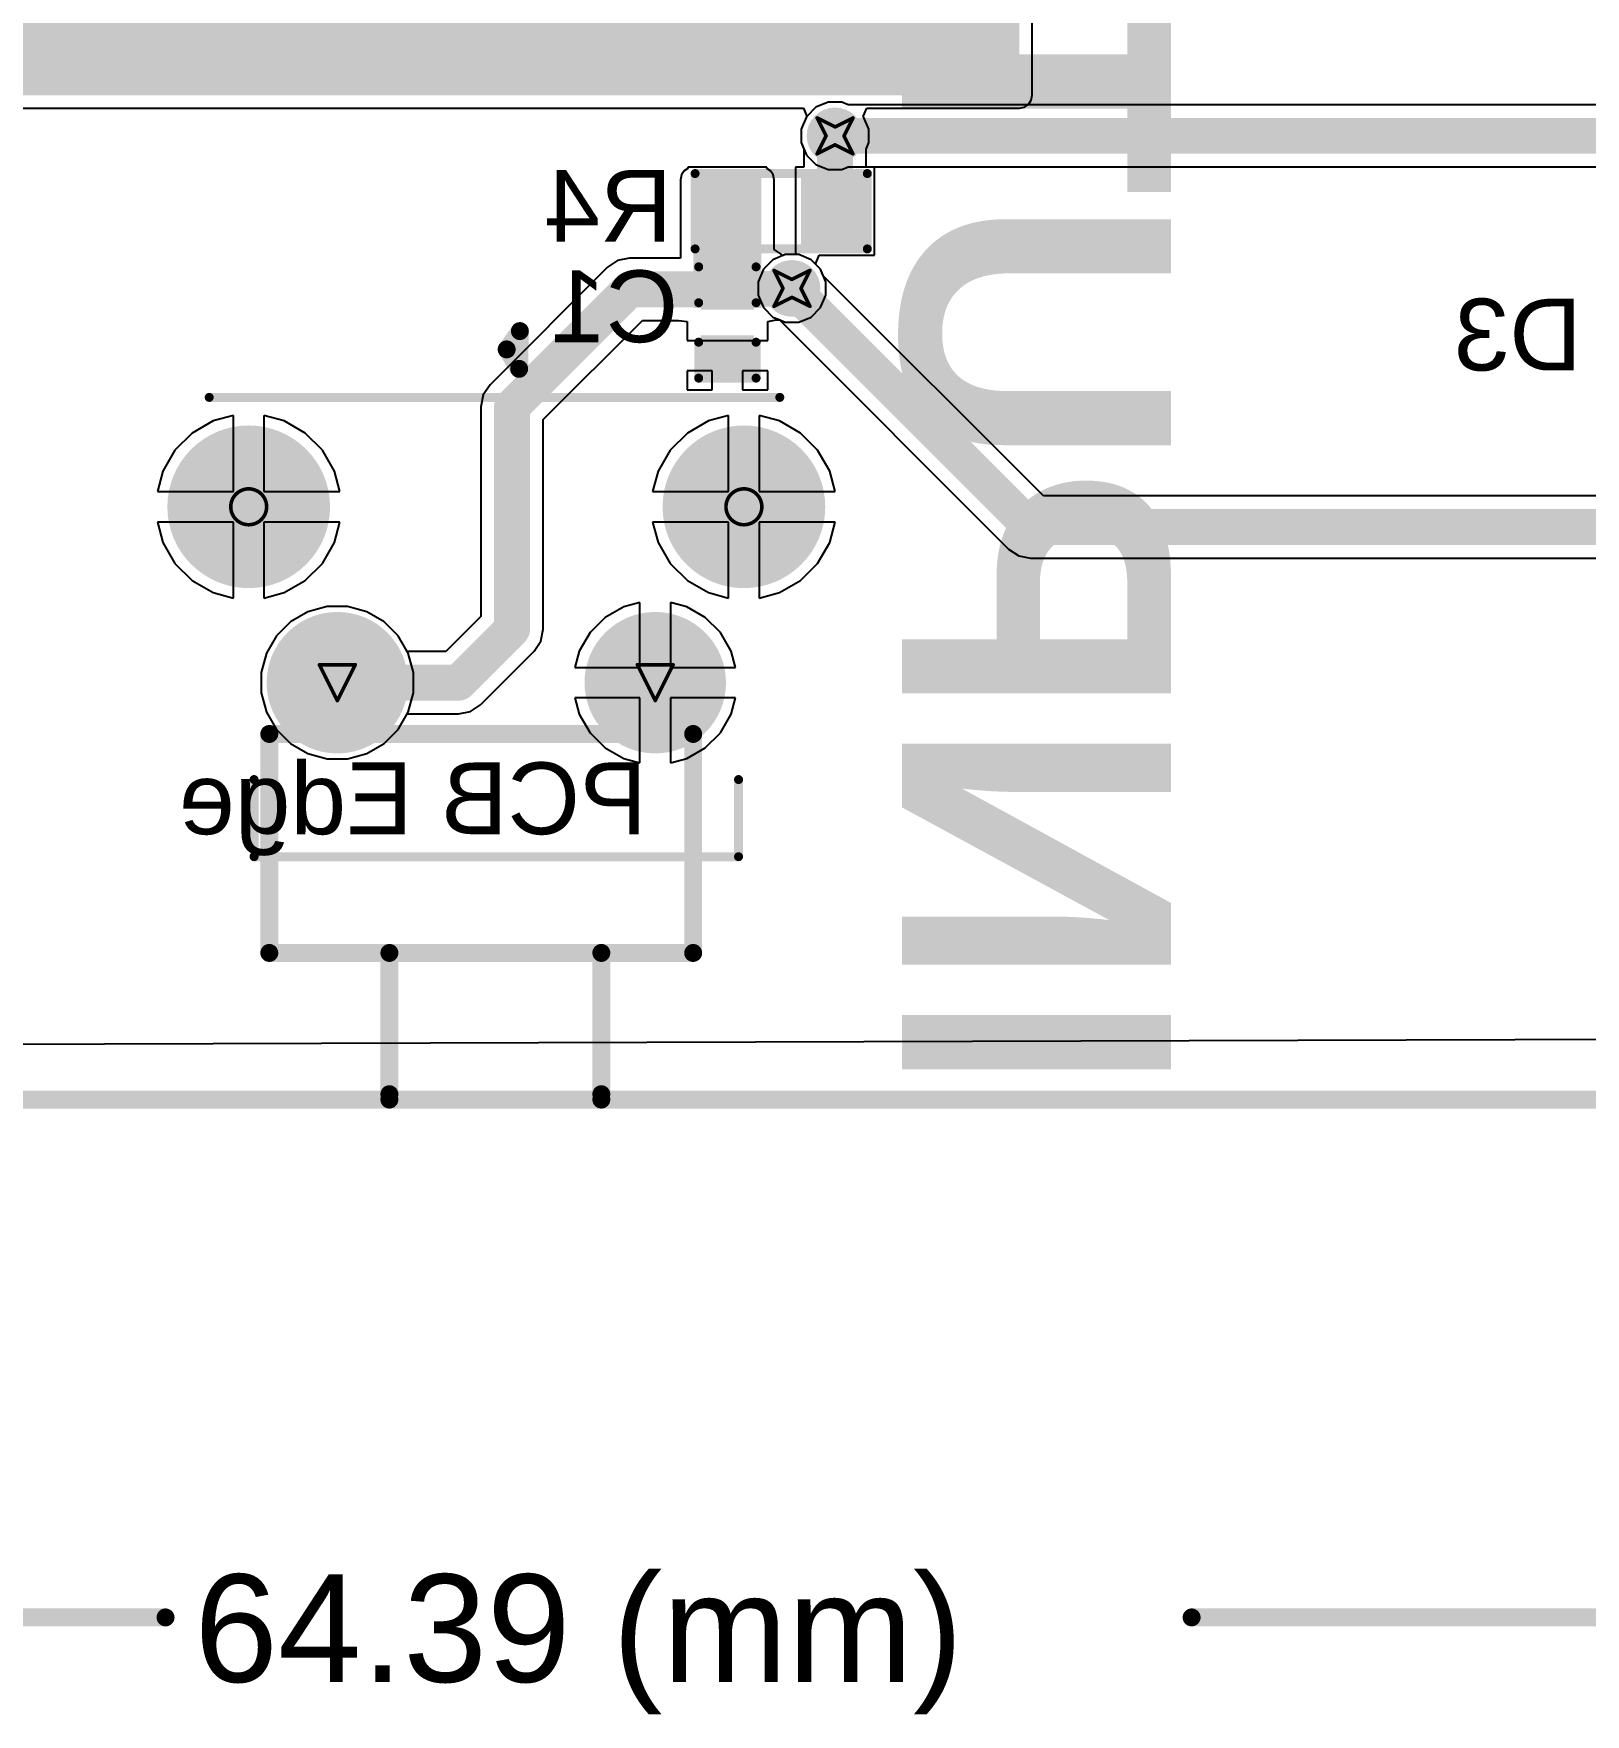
# Model space of a CAD drawing. Header units: inches. Extents: x -0.4 to 12.9, y -0.9 to 6.
# Drawn here: x 1.199 to 2.064, y -0.835 to 0.102 of the extents above; entities that cross this region are included whole.
import ezdxf

# ---------------------------------------------------------------- set-up
doc = ezdxf.new("R2010")
doc.units = ezdxf.units.IN
doc.header["$MEASUREMENT"] = 0
for name, color, linetype in [('Board Outline', 216, 'Continuous'), ('Bottom Layer', 5, 'Continuous'), ('Bottom Overlay', 54, 'Continuous'), ('Bottom Paste', 16, 'Continuous'), ('Bottom Solder', 6, 'Continuous'), ('Deimensions', 6, 'Continuous'), ('Drill Drawing', 1, 'Continuous'), ('Multi-Layer', 9, 'Continuous'), ('Pad Holes', 156, 'Continuous'), ('Top Layer', 1, 'Continuous'), ('Top Solder', 216, 'Continuous'), ('Via Holes', 16, 'Continuous')]:
    doc.layers.add(name, color=color, linetype=linetype)
doc.styles.add('Arial', font='', dxfattribs={"height": 0.2})
doc.styles.add('Arial_Bold', font='', dxfattribs={"height": 0.2})
doc.styles.get('Arial').set_extended_font_data('Arial')
doc.styles.get('Arial_Bold').set_extended_font_data('Arial', bold=True)

# ---------------------------------------------------------------- blocks, each defined once
blk = doc.blocks.new('1825027_8_B_11')
at = {"layer": 'Bottom Layer'}
h = blk.add_hatch(color=5, dxfattribs=at)
edge = h.paths.add_edge_path()
edge.add_arc((-0.08858, 0.04902), 0.03543, 0, 360)
h = blk.add_hatch(color=5, dxfattribs=at)
edge = h.paths.add_edge_path()
edge.add_arc((0.08858, 0.04902), 0.03543, 0, 360)
h = blk.add_hatch(color=5, dxfattribs=at)
edge = h.paths.add_edge_path()
edge.add_arc((-0.13799, -0.04902), 0.04134, 0, 360)
h = blk.add_hatch(color=5, dxfattribs=at)
edge = h.paths.add_edge_path()
edge.add_arc((0.13799, -0.04902), 0.04134, 0, 360)
at = {"layer": 'Bottom Solder'}
h = blk.add_hatch(color=6, dxfattribs=at)
edge = h.paths.add_edge_path()
edge.add_arc((-0.08858, 0.04902), 0.03943, 0, 360)
h = blk.add_hatch(color=6, dxfattribs=at)
edge = h.paths.add_edge_path()
edge.add_arc((0.08858, 0.04902), 0.03943, 0, 360)
h = blk.add_hatch(color=6, dxfattribs=at)
edge = h.paths.add_edge_path()
edge.add_arc((-0.13799, -0.04902), 0.04534, 0, 360)
h = blk.add_hatch(color=6, dxfattribs=at)
edge = h.paths.add_edge_path()
edge.add_arc((0.13799, -0.04902), 0.04534, 0, 360)
at = {"layer": 'Multi-Layer'}
h = blk.add_hatch(color=9, dxfattribs=at)
edge = h.paths.add_edge_path()
edge.add_arc((-0.08858, 0.04902), 0.03543, 0, 360)
h = blk.add_hatch(color=9, dxfattribs=at)
edge = h.paths.add_edge_path()
edge.add_arc((0.08858, 0.04902), 0.03543, 0, 360)
h = blk.add_hatch(color=9, dxfattribs=at)
edge = h.paths.add_edge_path()
edge.add_arc((-0.13799, -0.04902), 0.04134, 0, 360)
h = blk.add_hatch(color=9, dxfattribs=at)
edge = h.paths.add_edge_path()
edge.add_arc((0.13799, -0.04902), 0.04134, 0, 360)
at = {"layer": 'Pad Holes'}
h = blk.add_hatch(color=7, dxfattribs=at)
edge = h.paths.add_edge_path()
edge.add_arc((-0.08858, 0.04902), 0.02165, 0, 360)
h = blk.add_hatch(color=7, dxfattribs=at)
edge = h.paths.add_edge_path()
edge.add_arc((0.08858, 0.04902), 0.02165, 0, 360)
h = blk.add_hatch(color=7, dxfattribs=at)
edge = h.paths.add_edge_path()
edge.add_arc((-0.13799, -0.04902), 0.02559, 0, 360)
h = blk.add_hatch(color=7, dxfattribs=at)
edge = h.paths.add_edge_path()
edge.add_arc((0.13799, -0.04902), 0.02559, 0, 360)
at = {"layer": 'Top Layer'}
h = blk.add_hatch(color=1, dxfattribs=at)
edge = h.paths.add_edge_path()
edge.add_arc((-0.08858, 0.04902), 0.03543, 0, 360)
h = blk.add_hatch(color=1, dxfattribs=at)
edge = h.paths.add_edge_path()
edge.add_arc((0.08858, 0.04902), 0.03543, 0, 360)
h = blk.add_hatch(color=1, dxfattribs=at)
edge = h.paths.add_edge_path()
edge.add_arc((-0.13799, -0.04902), 0.04134, 0, 360)
h = blk.add_hatch(color=1, dxfattribs=at)
edge = h.paths.add_edge_path()
edge.add_arc((0.13799, -0.04902), 0.04134, 0, 360)
at = {"layer": 'Top Solder'}
h = blk.add_hatch(color=216, dxfattribs=at)
edge = h.paths.add_edge_path()
edge.add_arc((-0.08858, 0.04902), 0.03943, 0, 360)
h = blk.add_hatch(color=216, dxfattribs=at)
edge = h.paths.add_edge_path()
edge.add_arc((0.08858, 0.04902), 0.03943, 0, 360)
h = blk.add_hatch(color=216, dxfattribs=at)
edge = h.paths.add_edge_path()
edge.add_arc((-0.13799, -0.04902), 0.04534, 0, 360)
h = blk.add_hatch(color=216, dxfattribs=at)
edge = h.paths.add_edge_path()
edge.add_arc((0.13799, -0.04902), 0.04534, 0, 360)
at = {"layer": 'Bottom Overlay'}
for points in [[(-0.135, 0.146, 0.005, 0.005, 0), (-0.135, 0.103, 0.005, 0.005, 0)], [(0.135, 0.146, 0.005, 0.005, 0), (-0.135, 0.146, 0.005, 0.005, 0)], [(0.135, 0.146, 0.005, 0.005, 0), (0.135, 0.103, 0.005, 0.005, 0)], [(0.16, -0.11, 0.005, 0.005, 0), (-0.158, -0.11, 0.005, 0.005, 0)]]:
    blk.add_lwpolyline(points, format="xyseb", dxfattribs=at)
for points in [[(-0.13625, 0.146, 0.0025, 0.0025, 1), (-0.13375, 0.146, 0.0025, 0.0025, 1)], [(-0.13625, 0.146, 0.0025, 0.0025, 1), (-0.13375, 0.146, 0.0025, 0.0025, 1)], [(0.13375, 0.146, 0.0025, 0.0025, 1), (0.13625, 0.146, 0.0025, 0.0025, 1)], [(0.13375, 0.146, 0.0025, 0.0025, 1), (0.13625, 0.146, 0.0025, 0.0025, 1)], [(-0.13625, 0.103, 0.0025, 0.0025, 1), (-0.13375, 0.103, 0.0025, 0.0025, 1)], [(0.13375, 0.103, 0.0025, 0.0025, 1), (0.13625, 0.103, 0.0025, 0.0025, 1)], [(-0.15925, -0.11, 0.0025, 0.0025, 1), (-0.15675, -0.11, 0.0025, 0.0025, 1)], [(0.15875, -0.11, 0.0025, 0.0025, 1), (0.16125, -0.11, 0.0025, 0.0025, 1)]]:
    blk.add_lwpolyline(points, format="xyseb", close=True, dxfattribs=at)
at = {"layer": 'Bottom Overlay', "style": 'Arial', "text_generation_flag": 2}
blk.add_text('PCB Edge', height=0.04, rotation=180, dxfattribs=at).set_placement((-0.084, 0.13347))
blk = doc.blocks.new('R___0603_B_20')
at = {"layer": 'Bottom Layer'}
for points in [[(-0.045, -0.0175), (-0.045, 0.0175), (-0.015, 0.0175), (-0.015, -0.0175)], [(0.015, -0.0175), (0.015, 0.0175), (0.045, 0.0175), (0.045, -0.0175)]]:
    blk.add_hatch(color=5, dxfattribs=at).paths.add_polyline_path(points)
at = {"layer": 'Bottom Paste'}
for points in [[(-0.045, -0.0175), (-0.045, 0.0175), (-0.015, 0.0175), (-0.015, -0.0175)], [(0.015, -0.0175), (0.015, 0.0175), (0.045, 0.0175), (0.045, -0.0175)]]:
    blk.add_hatch(color=16, dxfattribs=at).paths.add_polyline_path(points)
at = {"layer": 'Bottom Solder'}
for points in [[(-0.049, -0.0215), (-0.049, 0.0215), (-0.011, 0.0215), (-0.011, -0.0215)], [(0.011, -0.0215), (0.011, 0.0215), (0.049, 0.0215), (0.049, -0.0215)]]:
    blk.add_hatch(color=6, dxfattribs=at).paths.add_polyline_path(points)
at = {"layer": 'Bottom Overlay'}
for points in [[(-0.048, 0.021, 0.005, 0.005, 0), (-0.048, -0.021, 0.005, 0.005, 0)], [(0.048, 0.021, 0.005, 0.005, 0), (-0.048, 0.021, 0.005, 0.005, 0)], [(0.048, 0.021, 0.005, 0.005, 0), (0.048, -0.021, 0.005, 0.005, 0)], [(0.048, -0.021, 0.005, 0.005, 0), (-0.048, -0.021, 0.005, 0.005, 0)]]:
    blk.add_lwpolyline(points, format="xyseb", dxfattribs=at)
for points in [[(-0.04925, 0.021, 0.0025, 0.0025, 1), (-0.04675, 0.021, 0.0025, 0.0025, 1)], [(-0.04925, 0.021, 0.0025, 0.0025, 1), (-0.04675, 0.021, 0.0025, 0.0025, 1)], [(0.04675, 0.021, 0.0025, 0.0025, 1), (0.04925, 0.021, 0.0025, 0.0025, 1)], [(0.04675, 0.021, 0.0025, 0.0025, 1), (0.04925, 0.021, 0.0025, 0.0025, 1)], [(-0.04925, -0.021, 0.0025, 0.0025, 1), (-0.04675, -0.021, 0.0025, 0.0025, 1)], [(-0.04925, -0.021, 0.0025, 0.0025, 1), (-0.04675, -0.021, 0.0025, 0.0025, 1)], [(0.04675, -0.021, 0.0025, 0.0025, 1), (0.04925, -0.021, 0.0025, 0.0025, 1)], [(0.04675, -0.021, 0.0025, 0.0025, 1), (0.04925, -0.021, 0.0025, 0.0025, 1)]]:
    blk.add_lwpolyline(points, format="xyseb", close=True, dxfattribs=at)
blk = doc.blocks.new('C___0402_B_63')
at = {"layer": 'Bottom Layer'}
for points in [[(-0.0095, 0.0125), (-0.0095, -0.0125), (-0.0275, -0.0125), (-0.0275, 0.0125)], [(0.0275, 0.0125), (0.0275, -0.0125), (0.0095, -0.0125), (0.0095, 0.0125)]]:
    blk.add_hatch(color=5, dxfattribs=at).paths.add_polyline_path(points)
at = {"layer": 'Bottom Paste'}
for points in [[(-0.0095, 0.0125), (-0.0095, -0.0125), (-0.0275, -0.0125), (-0.0275, 0.0125)], [(0.0275, 0.0125), (0.0275, -0.0125), (0.0095, -0.0125), (0.0095, 0.0125)]]:
    blk.add_hatch(color=16, dxfattribs=at).paths.add_polyline_path(points)
at = {"layer": 'Bottom Solder'}
for points in [[(-0.00714, 0.01486), (-0.00714, -0.01486), (-0.02986, -0.01486), (-0.02986, 0.01486)], [(0.02986, 0.01486), (0.02986, -0.01486), (0.00714, -0.01486), (0.00714, 0.01486)]]:
    blk.add_hatch(color=6, dxfattribs=at).paths.add_polyline_path(points)
at = {"layer": 'Bottom Overlay'}
for points in [[(-0.031, 0.016, 0.005, 0.005, 0), (-0.031, -0.016, 0.005, 0.005, 0)], [(-0.031, 0.016, 0.005, 0.005, 0), (-0.011, 0.016, 0.005, 0.005, 0)], [(0.011, 0.016, 0.005, 0.005, 0), (0.031, 0.016, 0.005, 0.005, 0)], [(0.031, 0.016, 0.005, 0.005, 0), (0.031, -0.016, 0.005, 0.005, 0)], [(-0.031, -0.016, 0.005, 0.005, 0), (-0.011, -0.016, 0.005, 0.005, 0)], [(0.011, -0.016, 0.005, 0.005, 0), (0.031, -0.016, 0.005, 0.005, 0)]]:
    blk.add_lwpolyline(points, format="xyseb", dxfattribs=at)
for points in [[(-0.03225, 0.016, 0.0025, 0.0025, 1), (-0.02975, 0.016, 0.0025, 0.0025, 1)], [(-0.03225, 0.016, 0.0025, 0.0025, 1), (-0.02975, 0.016, 0.0025, 0.0025, 1)], [(-0.01225, 0.016, 0.0025, 0.0025, 1), (-0.00975, 0.016, 0.0025, 0.0025, 1)], [(0.00975, 0.016, 0.0025, 0.0025, 1), (0.01225, 0.016, 0.0025, 0.0025, 1)], [(0.02975, 0.016, 0.0025, 0.0025, 1), (0.03225, 0.016, 0.0025, 0.0025, 1)], [(0.02975, 0.016, 0.0025, 0.0025, 1), (0.03225, 0.016, 0.0025, 0.0025, 1)], [(-0.03225, -0.016, 0.0025, 0.0025, 1), (-0.02975, -0.016, 0.0025, 0.0025, 1)], [(-0.03225, -0.016, 0.0025, 0.0025, 1), (-0.02975, -0.016, 0.0025, 0.0025, 1)], [(-0.01225, -0.016, 0.0025, 0.0025, 1), (-0.00975, -0.016, 0.0025, 0.0025, 1)], [(0.00975, -0.016, 0.0025, 0.0025, 1), (0.01225, -0.016, 0.0025, 0.0025, 1)], [(0.02975, -0.016, 0.0025, 0.0025, 1), (0.03225, -0.016, 0.0025, 0.0025, 1)], [(0.02975, -0.016, 0.0025, 0.0025, 1), (0.03225, -0.016, 0.0025, 0.0025, 1)]]:
    blk.add_lwpolyline(points, format="xyseb", close=True, dxfattribs=at)

msp = doc.modelspace()

# ---------------------------------------------------------------- hatches: boundary and pattern name
at = {"layer": 'Bottom Layer'}
for points in [[(1.03875, 0.06763), (1.74877, 0.06763), (1.74877, 0.25925), (1.03875, 0.25925)], [(1.567, -0.051), (1.605, -0.051), (1.605, 0.0205), (1.567, 0.0205)]]:
    msp.add_hatch(color=5, dxfattribs=at).paths.add_polyline_path(points)
h = msp.add_hatch(color=5, dxfattribs=at)
edge = h.paths.add_edge_path()
edge.add_arc((1.646, 0.045), 0.01181, 0, 360)
h = msp.add_hatch(color=5, dxfattribs=at)
edge = h.paths.add_edge_path()
edge.add_arc((1.622, -0.04), 0.01181, 0, 360)
at = {"layer": 'Bottom Solder'}
h = msp.add_hatch(color=6, dxfattribs=at)
edge = h.paths.add_edge_path()
edge.add_arc((1.646, 0.045), 0.01581, 0, 360)
h = msp.add_hatch(color=6, dxfattribs=at)
edge = h.paths.add_edge_path()
edge.add_arc((1.622, -0.04), 0.01581, 0, 360)
at = {"layer": 'Top Layer'}
h = msp.add_hatch(color=1, dxfattribs=at)
edge = h.paths.add_edge_path()
edge.add_arc((1.646, 0.045), 0.01181, 0, 360)
h = msp.add_hatch(color=1, dxfattribs=at)
edge = h.paths.add_edge_path()
edge.add_arc((1.622, -0.04), 0.01181, 0, 360)
at = {"layer": 'Top Solder'}
h = msp.add_hatch(color=216, dxfattribs=at)
edge = h.paths.add_edge_path()
edge.add_arc((1.646, 0.045), 0.01581, 0, 360)
h = msp.add_hatch(color=216, dxfattribs=at)
edge = h.paths.add_edge_path()
edge.add_arc((1.622, -0.04), 0.01581, 0, 360)
at = {"layer": 'Via Holes'}
h = msp.add_hatch(color=7, dxfattribs=at)
edge = h.paths.add_edge_path()
edge.add_arc((1.646, 0.045), 0.00591, 0, 360)
h = msp.add_hatch(color=7, dxfattribs=at)
edge = h.paths.add_edge_path()
edge.add_arc((1.622, -0.04), 0.00591, 0, 360)

# ---------------------------------------------------------------- linework, layer by layer
at = {"layer": 'Board Outline'}
for points in [[(0.30728, -0.49213, 0.01, 0.01, 0), (2.84232, -0.49213, 0.01, 0.01, 0)], [(1.39764, -0.49213, 0.01, 0.01, 0), (1.51575, -0.49213, 0.01, 0.01, 0)]]:
    msp.add_lwpolyline(points, format="xyseb", dxfattribs=at)
for points in [[(1.39514, -0.49213, 0.005, 0.005, 1), (1.40014, -0.49213, 0.005, 0.005, 1)], [(1.51325, -0.49213, 0.005, 0.005, 1), (1.51825, -0.49213, 0.005, 0.005, 1)]]:
    msp.add_lwpolyline(points, format="xyseb", close=True, dxfattribs=at)
at = {"layer": 'Bottom Layer'}
for p, q in [((1.75591, 0.06763), (1.75591, 0.16186)), ((1.75536, 0.06489), (1.75591, 0.06763)), ((1.03875, 0.06049), (1.62835, 0.06049)), ((1.62835, 0.06049), (1.63027, 0.05587)), ((1.66173, 0.05587), (1.66365, 0.06049)), ((1.66365, 0.06049), (1.74877, 0.06049)), ((1.74877, 0.06049), (1.7515, 0.06103)), ((1.7515, 0.06103), (1.75382, 0.06258)), ((1.75382, 0.06258), (1.75536, 0.06489)), ((1.63005, 0.05566), (1.62719, 0.04874)), ((1.62719, 0.04874), (1.62719, 0.04126)), ((1.63027, 0.05587), (1.63005, 0.05566)), ((1.66195, 0.05566), (1.66173, 0.05587)), ((1.66481, 0.04874), (1.66195, 0.05566)), ((1.66481, 0.04126), (1.66481, 0.04874)), ((1.62719, 0.04126), (1.62867, 0.03769)), ((1.62867, 0.03769), (1.62867, 0.0275)), ((1.66333, 0.03769), (1.66481, 0.04126)), ((1.66333, 0.0275), (1.66333, 0.03769)), ((1.56041, 0.02323), (1.55986, 0.0205)), ((1.55986, 0.0205), (1.55986, -0.02317)), ((1.56195, 0.02555), (1.56041, 0.02323)), ((1.564, 0.02691), (1.56195, 0.02555)), ((1.56631, 0.0275), (1.564, 0.0275)), ((1.564, 0.0275), (1.564, 0.02691)), ((1.567, 0.02764), (1.56631, 0.0275)), ((1.605, 0.02764), (1.567, 0.02764)), ((1.60569, 0.0275), (1.605, 0.02764)), ((1.608, 0.0275), (1.60569, 0.0275)), ((1.608, 0.02691), (1.608, 0.0275)), ((1.61005, 0.02555), (1.608, 0.02691)), ((1.61159, 0.02323), (1.61005, 0.02555)), ((1.61214, 0.0205), (1.61159, 0.02323)), ((1.61214, -0.01833), (1.61214, 0.0205)), ((1.62867, 0.0275), (1.624, 0.0275)), ((1.624, 0.0275), (1.624, -0.01746)), ((1.668, 0.0275), (1.66333, 0.0275)), ((1.668, -0.0215), (1.668, 0.0275)), ((1.61714, -0.02165), (1.61214, -0.01833)), ((1.624, -0.01746), (1.624, -0.02119)), ((1.52485, -0.02449), (1.51922, -0.02824)), ((1.53148, -0.02317), (1.52485, -0.02449)), ((1.55986, -0.02317), (1.53148, -0.02317)), ((1.61826, -0.02119), (1.61714, -0.02165)), ((1.62162, -0.02119), (1.61826, -0.02119)), ((1.624, -0.02119), (1.62162, -0.02119)), ((1.6351, -0.0265), (1.63717, -0.0215)), ((1.63795, -0.02934), (1.6351, -0.0265)), ((1.63717, -0.0215), (1.668, -0.0215)), ((1.51922, -0.02824), (1.45374, -0.09372)), ((1.64081, -0.03626), (1.63795, -0.02934)), ((1.64081, -0.04374), (1.64081, -0.03626)), ((1.63795, -0.05066), (1.64081, -0.04374)), ((1.62574, -0.05881), (1.63266, -0.05595)), ((1.63266, -0.05595), (1.63795, -0.05066)), ((1.48333, -0.11316), (1.53866, -0.05783)), ((1.53866, -0.05783), (1.55878, -0.05783)), ((1.55878, -0.05783), (1.5635, -0.0585)), ((1.5635, -0.0585), (1.5635, -0.069)), ((1.6085, -0.0585), (1.61312, -0.05758)), ((1.6085, -0.06258), (1.6085, -0.0585)), ((1.6085, -0.069), (1.6085, -0.06258)), ((1.61312, -0.05758), (1.61529, -0.05758)), ((1.61529, -0.05758), (1.61826, -0.05881)), ((1.61826, -0.05881), (1.62574, -0.05881)), ((1.5635, -0.069), (1.6085, -0.069)), ((1.5775, -0.086), (1.5635, -0.086)), ((1.5635, -0.086), (1.5635, -0.0965)), ((1.5775, -0.0965), (1.5775, -0.086)), ((1.6085, -0.086), (1.5945, -0.086)), ((1.5945, -0.086), (1.5945, -0.0965)), ((1.6085, -0.0965), (1.6085, -0.086)), ((1.44999, -0.09935), (1.44867, -0.10598)), ((1.45374, -0.09372), (1.44999, -0.09935)), ((1.5635, -0.0965), (1.5775, -0.0965)), ((1.5945, -0.0965), (1.6085, -0.0965)), ((1.31073, -0.11086), (1.29941, -0.11389)), ((1.31073, -0.15323), (1.31073, -0.11086)), ((1.33904, -0.11389), (1.32773, -0.11086)), ((1.32773, -0.11086), (1.32773, -0.15323)), ((1.44867, -0.10598), (1.44867, -0.22282)), ((1.58671, -0.11086), (1.57539, -0.11389)), ((1.58671, -0.15323), (1.58671, -0.11086)), ((1.61503, -0.11389), (1.60371, -0.11086)), ((1.60371, -0.11086), (1.60371, -0.15323)), ((1.2877, -0.12065), (1.27815, -0.13021)), ((1.29941, -0.11389), (1.2877, -0.12065)), ((1.35075, -0.12065), (1.33904, -0.11389)), ((1.36031, -0.13021), (1.35075, -0.12065)), ((1.48333, -0.23), (1.48333, -0.11316)), ((1.56369, -0.12065), (1.55413, -0.13021)), ((1.57539, -0.11389), (1.56369, -0.12065)), ((1.62673, -0.12065), (1.61503, -0.11389)), ((1.63629, -0.13021), (1.62673, -0.12065)), ((1.27815, -0.13021), (1.27139, -0.14192)), ((1.36707, -0.14192), (1.36031, -0.13021)), ((1.55413, -0.13021), (1.54737, -0.14192)), ((1.64305, -0.14192), (1.63629, -0.13021)), ((1.27139, -0.14192), (1.26835, -0.15323)), ((1.3701, -0.15323), (1.36707, -0.14192)), ((1.54737, -0.14192), (1.54434, -0.15323)), ((1.64608, -0.15323), (1.64305, -0.14192)), ((1.26835, -0.15323), (1.31073, -0.15323)), ((1.32773, -0.15323), (1.3701, -0.15323)), ((1.54434, -0.15323), (1.58671, -0.15323)), ((1.60371, -0.15323), (1.64608, -0.15323)), ((1.31073, -0.17023), (1.26835, -0.17023)), ((1.26835, -0.17023), (1.27139, -0.18155)), ((1.31073, -0.2126), (1.31073, -0.17023)), ((1.3701, -0.17023), (1.32773, -0.17023)), ((1.32773, -0.17023), (1.32773, -0.2126)), ((1.36707, -0.18155), (1.3701, -0.17023)), ((1.58671, -0.17023), (1.54434, -0.17023)), ((1.54434, -0.17023), (1.54737, -0.18155)), ((1.58671, -0.2126), (1.58671, -0.17023)), ((1.64608, -0.17023), (1.60371, -0.17023)), ((1.60371, -0.17023), (1.60371, -0.2126)), ((1.64305, -0.18155), (1.64608, -0.17023)), ((1.27139, -0.18155), (1.27815, -0.19325)), ((1.36031, -0.19325), (1.36707, -0.18155)), ((1.54737, -0.18155), (1.55413, -0.19325)), ((1.63629, -0.19325), (1.64305, -0.18155)), ((1.27815, -0.19325), (1.2877, -0.20281)), ((1.35075, -0.20281), (1.36031, -0.19325)), ((1.55413, -0.19325), (1.56369, -0.20281)), ((1.62673, -0.20281), (1.63629, -0.19325)), ((1.2877, -0.20281), (1.29941, -0.20957)), ((1.33904, -0.20957), (1.35075, -0.20281)), ((1.56369, -0.20281), (1.57539, -0.20957)), ((1.61503, -0.20957), (1.62673, -0.20281)), ((1.29941, -0.20957), (1.31073, -0.2126)), ((1.32773, -0.2126), (1.33904, -0.20957)), ((1.5373, -0.21501), (1.52826, -0.21743)), ((1.5373, -0.25126), (1.5373, -0.21501)), ((1.56334, -0.21743), (1.5543, -0.21501)), ((1.5543, -0.21501), (1.5543, -0.25126)), ((1.57539, -0.20957), (1.58671, -0.2126)), ((1.60371, -0.2126), (1.61503, -0.20957)), ((1.35226, -0.22022), (1.34258, -0.22581)), ((1.36305, -0.21733), (1.35226, -0.22022)), ((1.37422, -0.21733), (1.36305, -0.21733)), ((1.38501, -0.22022), (1.37422, -0.21733)), ((1.39469, -0.22581), (1.38501, -0.22022)), ((1.44867, -0.22282), (1.42906, -0.24243)), ((1.5179, -0.22341), (1.50945, -0.23187)), ((1.52826, -0.21743), (1.5179, -0.22341)), ((1.5737, -0.22341), (1.56334, -0.21743)), ((1.58216, -0.23187), (1.5737, -0.22341)), ((1.33468, -0.23371), (1.32909, -0.24339)), ((1.34258, -0.22581), (1.33468, -0.23371)), ((1.40259, -0.23371), (1.39469, -0.22581)), ((1.40763, -0.24243), (1.40259, -0.23371)), ((1.48201, -0.23663), (1.48333, -0.23)), ((1.50945, -0.23187), (1.50346, -0.24223)), ((1.58814, -0.24223), (1.58216, -0.23187)), ((1.32909, -0.24339), (1.3262, -0.25418)), ((1.42906, -0.24243), (1.40763, -0.24243)), ((1.44849, -0.27202), (1.47826, -0.24226)), ((1.47826, -0.24226), (1.48201, -0.23663)), ((1.50346, -0.24223), (1.50104, -0.25126)), ((1.59056, -0.25126), (1.58814, -0.24223)), ((1.50104, -0.25126), (1.5373, -0.25126)), ((1.5543, -0.25126), (1.59056, -0.25126)), ((1.3262, -0.25418), (1.3262, -0.26535)), ((1.3262, -0.26535), (1.32909, -0.27614)), ((1.5373, -0.26826), (1.50104, -0.26826)), ((1.50104, -0.26826), (1.50346, -0.2773)), ((1.5373, -0.30452), (1.5373, -0.26826)), ((1.59056, -0.26826), (1.5543, -0.26826)), ((1.5543, -0.26826), (1.5543, -0.30452)), ((1.58814, -0.2773), (1.59056, -0.26826)), ((1.32909, -0.27614), (1.33468, -0.28582)), ((1.40259, -0.28582), (1.40763, -0.2771)), ((1.40763, -0.2771), (1.43624, -0.2771)), ((1.43624, -0.2771), (1.44287, -0.27578)), ((1.44287, -0.27578), (1.44849, -0.27202)), ((1.50346, -0.2773), (1.50945, -0.28766)), ((1.58216, -0.28766), (1.58814, -0.2773)), ((1.33468, -0.28582), (1.34258, -0.29372)), ((1.39469, -0.29372), (1.40259, -0.28582)), ((1.50945, -0.28766), (1.5179, -0.29612)), ((1.5737, -0.29612), (1.58216, -0.28766)), ((1.34258, -0.29372), (1.35226, -0.2993)), ((1.35226, -0.2993), (1.36305, -0.3022)), ((1.37422, -0.3022), (1.38501, -0.2993)), ((1.38501, -0.2993), (1.39469, -0.29372)), ((1.5179, -0.29612), (1.52826, -0.3021)), ((1.56334, -0.3021), (1.5737, -0.29612)), ((1.36305, -0.3022), (1.37422, -0.3022)), ((1.52826, -0.3021), (1.5373, -0.30452)), ((1.5543, -0.30452), (1.56334, -0.3021)), ((2.84134, -0.45623), (0.30815, -0.4641))]:
    msp.add_line(p, q, dxfattribs=at)
for points in [[(1.646, 0.003, 0.02, 0.02, 0), (1.646, 0.045, 0.02, 0.02, 0)], [(1.466, -0.10598, 0.02, 0.02, 0), (1.53148, -0.0405, 0.02, 0.02, 0)], [(1.53148, -0.0405, 0.02, 0.02, 0), (1.586, -0.0405, 0.02, 0.02, 0)], [(1.586, -0.0405, 0.02, 0.02, 0), (1.58625, -0.04025, 0.02, 0.02, 0)], [(1.58625, -0.04025, 0.02, 0.02, 0), (1.62175, -0.04025, 0.02, 0.02, 0)], [(1.62175, -0.04025, 0.02, 0.02, 0), (1.622, -0.04, 0.02, 0.02, 0)], [(1.466, -0.23, 0.02, 0.02, 0), (1.466, -0.10598, 0.02, 0.02, 0)], [(1.43624, -0.25976, 0.02, 0.02, 0), (1.466, -0.23, 0.02, 0.02, 0)], [(1.36864, -0.25976, 0.02, 0.02, 0), (1.43624, -0.25976, 0.02, 0.02, 0)]]:
    msp.add_lwpolyline(points, format="xyseb", dxfattribs=at)
for points in [[(1.641, 0.045, 0.01, 0.01, 1), (1.651, 0.045, 0.01, 0.01, 1)], [(1.641, 0.003, 0.01, 0.01, 1), (1.651, 0.003, 0.01, 0.01, 1)], [(1.52648, -0.0405, 0.01, 0.01, 1), (1.53648, -0.0405, 0.01, 0.01, 1)], [(1.52648, -0.0405, 0.01, 0.01, 1), (1.53648, -0.0405, 0.01, 0.01, 1)], [(1.581, -0.0405, 0.01, 0.01, 1), (1.591, -0.0405, 0.01, 0.01, 1)], [(1.581, -0.0405, 0.01, 0.01, 1), (1.591, -0.0405, 0.01, 0.01, 1)], [(1.58125, -0.04025, 0.01, 0.01, 1), (1.59125, -0.04025, 0.01, 0.01, 1)], [(1.58125, -0.04025, 0.01, 0.01, 1), (1.59125, -0.04025, 0.01, 0.01, 1)], [(1.61675, -0.04025, 0.01, 0.01, 1), (1.62675, -0.04025, 0.01, 0.01, 1)], [(1.61675, -0.04025, 0.01, 0.01, 1), (1.62675, -0.04025, 0.01, 0.01, 1)], [(1.617, -0.04, 0.01, 0.01, 1), (1.627, -0.04, 0.01, 0.01, 1)], [(1.461, -0.10598, 0.01, 0.01, 1), (1.471, -0.10598, 0.01, 0.01, 1)], [(1.461, -0.10598, 0.01, 0.01, 1), (1.471, -0.10598, 0.01, 0.01, 1)], [(1.461, -0.23, 0.01, 0.01, 1), (1.471, -0.23, 0.01, 0.01, 1)], [(1.461, -0.23, 0.01, 0.01, 1), (1.471, -0.23, 0.01, 0.01, 1)], [(1.36364, -0.25976, 0.01, 0.01, 1), (1.37364, -0.25976, 0.01, 0.01, 1)], [(1.43124, -0.25976, 0.01, 0.01, 1), (1.44124, -0.25976, 0.01, 0.01, 1)], [(1.43124, -0.25976, 0.01, 0.01, 1), (1.44124, -0.25976, 0.01, 0.01, 1)]]:
    msp.add_lwpolyline(points, format="xyseb", close=True, dxfattribs=at)
at = {"layer": 'Bottom Overlay'}
for points in [[(1.463, -0.074, 0.01, 0.01, 0), (1.47036, -0.06379, 0.01, 0.01, 0)], [(1.46994, -0.08484, 0.01, 0.01, 0), (1.47036, -0.06379, 0.01, 0.01, 0)], [(1.463, -0.074, 0.01, 0.01, 0), (1.46994, -0.08484, 0.01, 0.01, 0)]]:
    msp.add_lwpolyline(points, format="xyseb", dxfattribs=at)
for points in [[(1.46786, -0.06379, 0.005, 0.005, 1), (1.47286, -0.06379, 0.005, 0.005, 1)], [(1.46786, -0.06379, 0.005, 0.005, 1), (1.47286, -0.06379, 0.005, 0.005, 1)], [(1.4605, -0.074, 0.005, 0.005, 1), (1.4655, -0.074, 0.005, 0.005, 1)], [(1.4605, -0.074, 0.005, 0.005, 1), (1.4655, -0.074, 0.005, 0.005, 1)], [(1.46744, -0.08484, 0.005, 0.005, 1), (1.47244, -0.08484, 0.005, 0.005, 1)], [(1.46744, -0.08484, 0.005, 0.005, 1), (1.47244, -0.08484, 0.005, 0.005, 1)]]:
    msp.add_lwpolyline(points, format="xyseb", close=True, dxfattribs=at)
at = {"layer": 'Deimensions'}
for points in [[(1.33071, -0.41039, 0.01, 0.01, 0), (1.33071, -0.28834, 0.01, 0.01, 0)], [(1.33071, -0.28834, 0.01, 0.01, 0), (1.56693, -0.28834, 0.01, 0.01, 0)], [(1.56693, -0.41039, 0.01, 0.01, 0), (1.56693, -0.28834, 0.01, 0.01, 0)], [(1.33071, -0.41039, 0.01, 0.01, 0), (1.56693, -0.41039, 0.01, 0.01, 0)], [(1.39764, -0.48913, 0.01, 0.01, 0), (1.39764, -0.41039, 0.01, 0.01, 0)], [(1.39764, -0.41039, 0.01, 0.01, 0), (1.51575, -0.41039, 0.01, 0.01, 0)], [(1.51575, -0.48913, 0.01, 0.01, 0), (1.51575, -0.41039, 0.01, 0.01, 0)], [(1.39764, -0.49213, 0.01, 0.01, 0), (1.51575, -0.49213, 0.01, 0.01, 0)], [(0.30728, -0.78075, 0.01, 0.01, 0), (1.27289, -0.78075, 0.01, 0.01, 0)], [(1.84472, -0.78075, 0.01, 0.01, 0), (2.84232, -0.78075, 0.01, 0.01, 0)]]:
    msp.add_lwpolyline(points, format="xyseb", dxfattribs=at)
for points in [[(1.32821, -0.28834, 0.005, 0.005, 1), (1.33321, -0.28834, 0.005, 0.005, 1)], [(1.32821, -0.28834, 0.005, 0.005, 1), (1.33321, -0.28834, 0.005, 0.005, 1)], [(1.56443, -0.28834, 0.005, 0.005, 1), (1.56943, -0.28834, 0.005, 0.005, 1)], [(1.56443, -0.28834, 0.005, 0.005, 1), (1.56943, -0.28834, 0.005, 0.005, 1)], [(1.32821, -0.41039, 0.005, 0.005, 1), (1.33321, -0.41039, 0.005, 0.005, 1)], [(1.32821, -0.41039, 0.005, 0.005, 1), (1.33321, -0.41039, 0.005, 0.005, 1)], [(1.39514, -0.41039, 0.005, 0.005, 1), (1.40014, -0.41039, 0.005, 0.005, 1)], [(1.39514, -0.41039, 0.005, 0.005, 1), (1.40014, -0.41039, 0.005, 0.005, 1)], [(1.51325, -0.41039, 0.005, 0.005, 1), (1.51825, -0.41039, 0.005, 0.005, 1)], [(1.51325, -0.41039, 0.005, 0.005, 1), (1.51825, -0.41039, 0.005, 0.005, 1)], [(1.56443, -0.41039, 0.005, 0.005, 1), (1.56943, -0.41039, 0.005, 0.005, 1)], [(1.56443, -0.41039, 0.005, 0.005, 1), (1.56943, -0.41039, 0.005, 0.005, 1)], [(1.39514, -0.48913, 0.005, 0.005, 1), (1.40014, -0.48913, 0.005, 0.005, 1)], [(1.39514, -0.49213, 0.005, 0.005, 1), (1.40014, -0.49213, 0.005, 0.005, 1)], [(1.51325, -0.48913, 0.005, 0.005, 1), (1.51825, -0.48913, 0.005, 0.005, 1)], [(1.51325, -0.49213, 0.005, 0.005, 1), (1.51825, -0.49213, 0.005, 0.005, 1)], [(1.27039, -0.78075, 0.005, 0.005, 1), (1.27539, -0.78075, 0.005, 0.005, 1)], [(1.84222, -0.78075, 0.005, 0.005, 1), (1.84722, -0.78075, 0.005, 0.005, 1)]]:
    msp.add_lwpolyline(points, format="xyseb", close=True, dxfattribs=at)
at = {"layer": 'Drill Drawing'}
for points in [[(1.636, 0.055, 0.002, 0.002, 0), (1.646, 0.05, 0.002, 0.002, 0)], [(1.636, 0.055, 0.002, 0.002, 0), (1.641, 0.045, 0.002, 0.002, 0)], [(1.646, 0.05, 0.002, 0.002, 0), (1.656, 0.055, 0.002, 0.002, 0)], [(1.651, 0.045, 0.002, 0.002, 0), (1.656, 0.055, 0.002, 0.002, 0)], [(1.636, 0.035, 0.002, 0.002, 0), (1.641, 0.045, 0.002, 0.002, 0)], [(1.636, 0.035, 0.002, 0.002, 0), (1.646, 0.04, 0.002, 0.002, 0)], [(1.646, 0.04, 0.002, 0.002, 0), (1.656, 0.035, 0.002, 0.002, 0)], [(1.651, 0.045, 0.002, 0.002, 0), (1.656, 0.035, 0.002, 0.002, 0)], [(1.612, -0.03, 0.002, 0.002, 0), (1.622, -0.035, 0.002, 0.002, 0)], [(1.612, -0.03, 0.002, 0.002, 0), (1.617, -0.04, 0.002, 0.002, 0)], [(1.622, -0.035, 0.002, 0.002, 0), (1.632, -0.03, 0.002, 0.002, 0)], [(1.627, -0.04, 0.002, 0.002, 0), (1.632, -0.03, 0.002, 0.002, 0)], [(1.612, -0.05, 0.002, 0.002, 0), (1.617, -0.04, 0.002, 0.002, 0)], [(1.612, -0.05, 0.002, 0.002, 0), (1.622, -0.045, 0.002, 0.002, 0)], [(1.622, -0.045, 0.002, 0.002, 0), (1.632, -0.05, 0.002, 0.002, 0)], [(1.627, -0.04, 0.002, 0.002, 0), (1.632, -0.05, 0.002, 0.002, 0)], [(1.35864, -0.24976, 0.002, 0.002, 0), (1.37864, -0.24976, 0.002, 0.002, 0)], [(1.35864, -0.24976, 0.002, 0.002, 0), (1.36864, -0.26976, 0.002, 0.002, 0)], [(1.36864, -0.26976, 0.002, 0.002, 0), (1.37864, -0.24976, 0.002, 0.002, 0)], [(1.5358, -0.24976, 0.002, 0.002, 0), (1.5558, -0.24976, 0.002, 0.002, 0)], [(1.5358, -0.24976, 0.002, 0.002, 0), (1.5458, -0.26976, 0.002, 0.002, 0)], [(1.5458, -0.26976, 0.002, 0.002, 0), (1.5558, -0.24976, 0.002, 0.002, 0)]]:
    msp.add_lwpolyline(points, format="xyseb", dxfattribs=at)
for points in [[(1.6355, 0.055, 0.001, 0.001, 1), (1.6365, 0.055, 0.001, 0.001, 1)], [(1.6355, 0.055, 0.001, 0.001, 1), (1.6365, 0.055, 0.001, 0.001, 1)], [(1.6455, 0.05, 0.001, 0.001, 1), (1.6465, 0.05, 0.001, 0.001, 1)], [(1.6455, 0.05, 0.001, 0.001, 1), (1.6465, 0.05, 0.001, 0.001, 1)], [(1.6555, 0.055, 0.001, 0.001, 1), (1.6565, 0.055, 0.001, 0.001, 1)], [(1.6555, 0.055, 0.001, 0.001, 1), (1.6565, 0.055, 0.001, 0.001, 1)], [(1.6405, 0.045, 0.001, 0.001, 1), (1.6415, 0.045, 0.001, 0.001, 1)], [(1.6405, 0.045, 0.001, 0.001, 1), (1.6415, 0.045, 0.001, 0.001, 1)], [(1.6455, 0.04, 0.001, 0.001, 1), (1.6465, 0.04, 0.001, 0.001, 1)], [(1.6455, 0.04, 0.001, 0.001, 1), (1.6465, 0.04, 0.001, 0.001, 1)], [(1.6505, 0.045, 0.001, 0.001, 1), (1.6515, 0.045, 0.001, 0.001, 1)], [(1.6505, 0.045, 0.001, 0.001, 1), (1.6515, 0.045, 0.001, 0.001, 1)], [(1.6355, 0.035, 0.001, 0.001, 1), (1.6365, 0.035, 0.001, 0.001, 1)], [(1.6355, 0.035, 0.001, 0.001, 1), (1.6365, 0.035, 0.001, 0.001, 1)], [(1.6555, 0.035, 0.001, 0.001, 1), (1.6565, 0.035, 0.001, 0.001, 1)], [(1.6555, 0.035, 0.001, 0.001, 1), (1.6565, 0.035, 0.001, 0.001, 1)], [(1.6115, -0.03, 0.001, 0.001, 1), (1.6125, -0.03, 0.001, 0.001, 1)], [(1.6115, -0.03, 0.001, 0.001, 1), (1.6125, -0.03, 0.001, 0.001, 1)], [(1.6215, -0.035, 0.001, 0.001, 1), (1.6225, -0.035, 0.001, 0.001, 1)], [(1.6215, -0.035, 0.001, 0.001, 1), (1.6225, -0.035, 0.001, 0.001, 1)], [(1.6315, -0.03, 0.001, 0.001, 1), (1.6325, -0.03, 0.001, 0.001, 1)], [(1.6315, -0.03, 0.001, 0.001, 1), (1.6325, -0.03, 0.001, 0.001, 1)], [(1.6165, -0.04, 0.001, 0.001, 1), (1.6175, -0.04, 0.001, 0.001, 1)], [(1.6165, -0.04, 0.001, 0.001, 1), (1.6175, -0.04, 0.001, 0.001, 1)], [(1.6215, -0.045, 0.001, 0.001, 1), (1.6225, -0.045, 0.001, 0.001, 1)], [(1.6215, -0.045, 0.001, 0.001, 1), (1.6225, -0.045, 0.001, 0.001, 1)], [(1.6265, -0.04, 0.001, 0.001, 1), (1.6275, -0.04, 0.001, 0.001, 1)], [(1.6265, -0.04, 0.001, 0.001, 1), (1.6275, -0.04, 0.001, 0.001, 1)], [(1.6115, -0.05, 0.001, 0.001, 1), (1.6125, -0.05, 0.001, 0.001, 1)], [(1.6115, -0.05, 0.001, 0.001, 1), (1.6125, -0.05, 0.001, 0.001, 1)], [(1.6315, -0.05, 0.001, 0.001, 1), (1.6325, -0.05, 0.001, 0.001, 1)], [(1.6315, -0.05, 0.001, 0.001, 1), (1.6325, -0.05, 0.001, 0.001, 1)], [(1.32923, -0.16173, 0.002, 0.002, 1), (1.30923, -0.16173, 0.002, 0.002, 1)], [(1.60521, -0.16173, 0.002, 0.002, 1), (1.58521, -0.16173, 0.002, 0.002, 1)], [(1.30873, -0.16173, 0.001, 0.001, 1), (1.30973, -0.16173, 0.001, 0.001, 1)], [(1.32873, -0.16173, 0.001, 0.001, 1), (1.32973, -0.16173, 0.001, 0.001, 1)], [(1.58471, -0.16173, 0.001, 0.001, 1), (1.58571, -0.16173, 0.001, 0.001, 1)], [(1.60471, -0.16173, 0.001, 0.001, 1), (1.60571, -0.16173, 0.001, 0.001, 1)], [(1.35814, -0.24976, 0.001, 0.001, 1), (1.35914, -0.24976, 0.001, 0.001, 1)], [(1.35814, -0.24976, 0.001, 0.001, 1), (1.35914, -0.24976, 0.001, 0.001, 1)], [(1.37814, -0.24976, 0.001, 0.001, 1), (1.37914, -0.24976, 0.001, 0.001, 1)], [(1.37814, -0.24976, 0.001, 0.001, 1), (1.37914, -0.24976, 0.001, 0.001, 1)], [(1.5353, -0.24976, 0.001, 0.001, 1), (1.5363, -0.24976, 0.001, 0.001, 1)], [(1.5353, -0.24976, 0.001, 0.001, 1), (1.5363, -0.24976, 0.001, 0.001, 1)], [(1.5553, -0.24976, 0.001, 0.001, 1), (1.5563, -0.24976, 0.001, 0.001, 1)], [(1.5553, -0.24976, 0.001, 0.001, 1), (1.5563, -0.24976, 0.001, 0.001, 1)], [(1.36814, -0.26976, 0.001, 0.001, 1), (1.36914, -0.26976, 0.001, 0.001, 1)], [(1.36814, -0.26976, 0.001, 0.001, 1), (1.36914, -0.26976, 0.001, 0.001, 1)], [(1.5453, -0.26976, 0.001, 0.001, 1), (1.5463, -0.26976, 0.001, 0.001, 1)], [(1.5453, -0.26976, 0.001, 0.001, 1), (1.5463, -0.26976, 0.001, 0.001, 1)]]:
    msp.add_lwpolyline(points, format="xyseb", close=True, dxfattribs=at)
at = {"layer": 'Top Layer'}
for p, q in [((1.63534, 0.06095), (1.63005, 0.05566)), ((1.64226, 0.06381), (1.63534, 0.06095)), ((1.64974, 0.06381), (1.64226, 0.06381)), ((1.65331, 0.06233), (1.64974, 0.06381)), ((2.25619, 0.06233), (1.65331, 0.06233)), ((1.63005, 0.05566), (1.62719, 0.04874)), ((1.62719, 0.04874), (1.62719, 0.04126)), ((1.62719, 0.04126), (1.63005, 0.03434)), ((1.63005, 0.03434), (1.63534, 0.02905)), ((1.63534, 0.02905), (1.64226, 0.02619)), ((1.64226, 0.02619), (1.64974, 0.02619)), ((1.64974, 0.02619), (1.65331, 0.02767)), ((1.65331, 0.02767), (2.24901, 0.02767)), ((1.61134, -0.02405), (1.60605, -0.02934)), ((1.61826, -0.02119), (1.61134, -0.02405)), ((1.62574, -0.02119), (1.61826, -0.02119)), ((1.63266, -0.02405), (1.62574, -0.02119)), ((1.63795, -0.02934), (1.63266, -0.02405)), ((1.60605, -0.02934), (1.60319, -0.03626)), ((1.60319, -0.03626), (1.60319, -0.04374)), ((1.63943, -0.03291), (1.63795, -0.02934)), ((1.76218, -0.15567), (1.63943, -0.03291)), ((1.60319, -0.04374), (1.60605, -0.05066)), ((1.60605, -0.05066), (1.61134, -0.05595)), ((1.61134, -0.05595), (1.61491, -0.05743)), ((1.61491, -0.05743), (1.74274, -0.18526)), ((1.31073, -0.11086), (1.29941, -0.11389)), ((1.31073, -0.15323), (1.31073, -0.11086)), ((1.33904, -0.11389), (1.32773, -0.11086)), ((1.32773, -0.11086), (1.32773, -0.15323)), ((1.58671, -0.11086), (1.57539, -0.11389)), ((1.58671, -0.15323), (1.58671, -0.11086)), ((1.61503, -0.11389), (1.60371, -0.11086)), ((1.60371, -0.11086), (1.60371, -0.15323)), ((1.2877, -0.12065), (1.27815, -0.13021)), ((1.29941, -0.11389), (1.2877, -0.12065)), ((1.35075, -0.12065), (1.33904, -0.11389)), ((1.36031, -0.13021), (1.35075, -0.12065)), ((1.56369, -0.12065), (1.55413, -0.13021)), ((1.57539, -0.11389), (1.56369, -0.12065)), ((1.62673, -0.12065), (1.61503, -0.11389)), ((1.63629, -0.13021), (1.62673, -0.12065)), ((1.27815, -0.13021), (1.27139, -0.14192)), ((1.36707, -0.14192), (1.36031, -0.13021)), ((1.55413, -0.13021), (1.54737, -0.14192)), ((1.64305, -0.14192), (1.63629, -0.13021)), ((1.27139, -0.14192), (1.26835, -0.15323)), ((1.3701, -0.15323), (1.36707, -0.14192)), ((1.54737, -0.14192), (1.54434, -0.15323)), ((1.64608, -0.15323), (1.64305, -0.14192)), ((1.26835, -0.15323), (1.31073, -0.15323)), ((1.32773, -0.15323), (1.3701, -0.15323)), ((1.54434, -0.15323), (1.58671, -0.15323)), ((1.60371, -0.15323), (1.64608, -0.15323)), ((2.55582, -0.15567), (1.76218, -0.15567)), ((1.31073, -0.17023), (1.26835, -0.17023)), ((1.26835, -0.17023), (1.27139, -0.18155)), ((1.31073, -0.2126), (1.31073, -0.17023)), ((1.3701, -0.17023), (1.32773, -0.17023)), ((1.32773, -0.17023), (1.32773, -0.2126)), ((1.36707, -0.18155), (1.3701, -0.17023)), ((1.58671, -0.17023), (1.54434, -0.17023)), ((1.54434, -0.17023), (1.54737, -0.18155)), ((1.58671, -0.2126), (1.58671, -0.17023)), ((1.64608, -0.17023), (1.60371, -0.17023)), ((1.60371, -0.17023), (1.60371, -0.2126)), ((1.64305, -0.18155), (1.64608, -0.17023)), ((1.27139, -0.18155), (1.27815, -0.19325)), ((1.36031, -0.19325), (1.36707, -0.18155)), ((1.54737, -0.18155), (1.55413, -0.19325)), ((1.63629, -0.19325), (1.64305, -0.18155)), ((1.74274, -0.18526), (1.74837, -0.18901)), ((1.27815, -0.19325), (1.2877, -0.20281)), ((1.35075, -0.20281), (1.36031, -0.19325)), ((1.55413, -0.19325), (1.56369, -0.20281)), ((1.62673, -0.20281), (1.63629, -0.19325)), ((1.74837, -0.18901), (1.755, -0.19033)), ((1.755, -0.19033), (2.563, -0.19033)), ((1.2877, -0.20281), (1.29941, -0.20957)), ((1.33904, -0.20957), (1.35075, -0.20281)), ((1.56369, -0.20281), (1.57539, -0.20957)), ((1.61503, -0.20957), (1.62673, -0.20281)), ((1.29941, -0.20957), (1.31073, -0.2126)), ((1.32773, -0.2126), (1.33904, -0.20957)), ((1.5373, -0.21501), (1.52826, -0.21743)), ((1.5373, -0.25126), (1.5373, -0.21501)), ((1.56334, -0.21743), (1.5543, -0.21501)), ((1.5543, -0.21501), (1.5543, -0.25126)), ((1.57539, -0.20957), (1.58671, -0.2126)), ((1.60371, -0.2126), (1.61503, -0.20957)), ((1.35226, -0.22022), (1.34258, -0.22581)), ((1.36305, -0.21733), (1.35226, -0.22022)), ((1.37422, -0.21733), (1.36305, -0.21733)), ((1.38501, -0.22022), (1.37422, -0.21733)), ((1.39469, -0.22581), (1.38501, -0.22022)), ((1.5179, -0.22341), (1.50945, -0.23187)), ((1.52826, -0.21743), (1.5179, -0.22341)), ((1.5737, -0.22341), (1.56334, -0.21743)), ((1.58216, -0.23187), (1.5737, -0.22341)), ((1.33468, -0.23371), (1.32909, -0.24339)), ((1.34258, -0.22581), (1.33468, -0.23371)), ((1.40259, -0.23371), (1.39469, -0.22581)), ((1.40818, -0.24339), (1.40259, -0.23371)), ((1.50945, -0.23187), (1.50346, -0.24223)), ((1.58814, -0.24223), (1.58216, -0.23187)), ((1.32909, -0.24339), (1.3262, -0.25418)), ((1.41107, -0.25418), (1.40818, -0.24339)), ((1.50346, -0.24223), (1.50104, -0.25126)), ((1.59056, -0.25126), (1.58814, -0.24223)), ((1.50104, -0.25126), (1.5373, -0.25126)), ((1.5543, -0.25126), (1.59056, -0.25126)), ((1.3262, -0.25418), (1.3262, -0.26535)), ((1.41107, -0.26535), (1.41107, -0.25418)), ((1.3262, -0.26535), (1.32909, -0.27614)), ((1.40818, -0.27614), (1.41107, -0.26535)), ((1.5373, -0.26826), (1.50104, -0.26826)), ((1.50104, -0.26826), (1.50346, -0.2773)), ((1.5373, -0.30452), (1.5373, -0.26826)), ((1.59056, -0.26826), (1.5543, -0.26826)), ((1.5543, -0.26826), (1.5543, -0.30452)), ((1.58814, -0.2773), (1.59056, -0.26826)), ((1.32909, -0.27614), (1.33468, -0.28582)), ((1.40259, -0.28582), (1.40818, -0.27614)), ((1.50346, -0.2773), (1.50945, -0.28766)), ((1.58216, -0.28766), (1.58814, -0.2773)), ((1.33468, -0.28582), (1.34258, -0.29372)), ((1.39469, -0.29372), (1.40259, -0.28582)), ((1.50945, -0.28766), (1.5179, -0.29612)), ((1.5737, -0.29612), (1.58216, -0.28766)), ((1.34258, -0.29372), (1.35226, -0.2993)), ((1.35226, -0.2993), (1.36305, -0.3022)), ((1.37422, -0.3022), (1.38501, -0.2993)), ((1.38501, -0.2993), (1.39469, -0.29372)), ((1.5179, -0.29612), (1.52826, -0.3021)), ((1.56334, -0.3021), (1.5737, -0.29612)), ((1.36305, -0.3022), (1.37422, -0.3022)), ((1.52826, -0.3021), (1.5373, -0.30452)), ((1.5543, -0.30452), (1.56334, -0.3021)), ((2.84329, -0.45623), (0.30815, -0.4641))]:
    msp.add_line(p, q, dxfattribs=at)
for points in [[(1.646, 0.045, 0.02, 0.02, 0), (2.25619, 0.045, 0.02, 0.02, 0)], [(1.622, -0.04, 0.02, 0.02, 0), (1.755, -0.173, 0.02, 0.02, 0)], [(1.755, -0.173, 0.02, 0.02, 0), (2.563, -0.173, 0.02, 0.02, 0)]]:
    msp.add_lwpolyline(points, format="xyseb", dxfattribs=at)
for points in [[(1.641, 0.045, 0.01, 0.01, 1), (1.651, 0.045, 0.01, 0.01, 1)], [(1.617, -0.04, 0.01, 0.01, 1), (1.627, -0.04, 0.01, 0.01, 1)], [(1.75, -0.173, 0.01, 0.01, 1), (1.76, -0.173, 0.01, 0.01, 1)], [(1.75, -0.173, 0.01, 0.01, 1), (1.76, -0.173, 0.01, 0.01, 1)]]:
    msp.add_lwpolyline(points, format="xyseb", close=True, dxfattribs=at)

# ---------------------------------------------------------------- block references
for name, p, rotation in [('R___0603_B_20', (1.616, 0.003), 180), ('C___0402_B_63', (1.586, -0.059), 90), ('1825027_8_B_11', (1.45722, -0.21075), 180)]:
    msp.add_blockref(name, p, dxfattribs=dict(rotation=rotation))

# ---------------------------------------------------------------- texts
at = {"layer": 'Bottom Overlay', "style": 'Arial_Bold', "text_generation_flag": 2}
msp.add_text('INPUT', height=0.15, rotation=270, dxfattribs=at).set_placement((1.68325, -0.48924))
at = {"layer": 'Bottom Overlay', "style": 'Arial', "text_generation_flag": 2}
for s, p in [('R4', (1.55532, -0.01399)), ('C1', (1.55866, -0.06999)), ('D3', (2.06227, -0.08574))]:
    msp.add_text(s, height=0.04, dxfattribs=at).set_placement(p)
at = {"layer": 'Deimensions', "style": 'Arial'}
msp.add_text('64.39 (mm)', height=0.06, dxfattribs=at).set_placement((1.28889, -0.81674))

doc.saveas('drawing.dxf')
